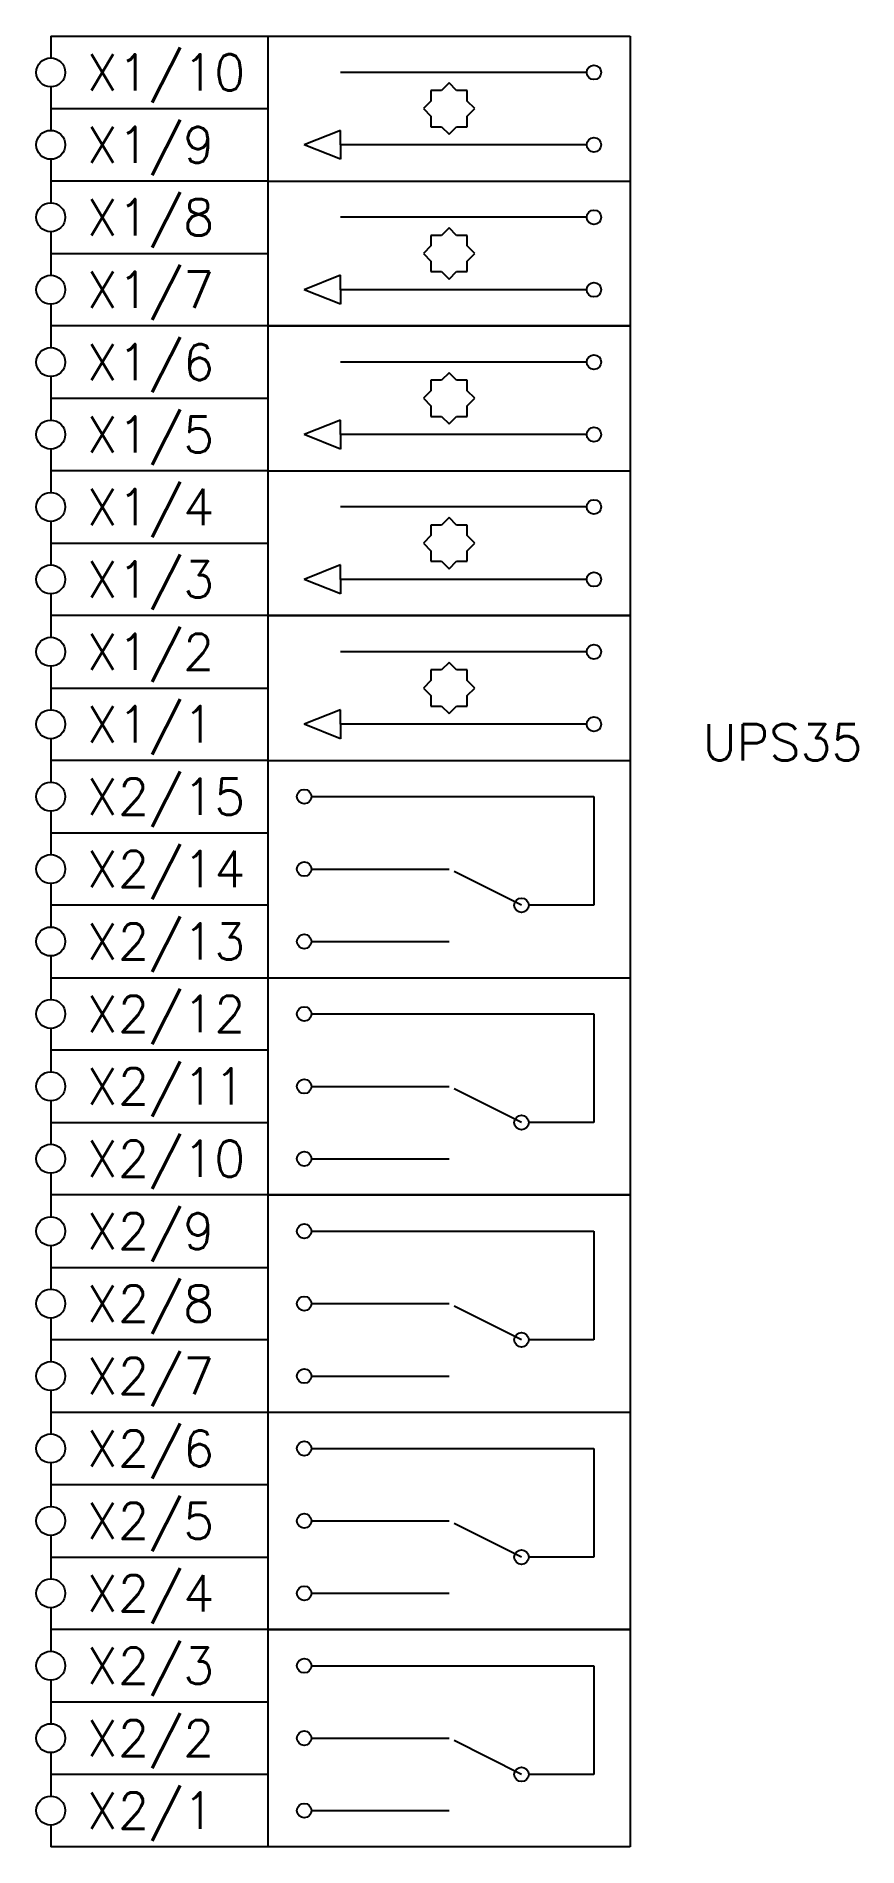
# Model space of a CAD drawing. Extents: x -1 to 56, y 0 to 125.
import ezdxf

# ---------------------------------------------------------------- set-up
doc = ezdxf.new("R2010")
doc.units = 0
doc.header["$LTSCALE"] = 4
doc.layers.get('0').update_dxf_attribs({"linetype": 'CONTINUOUS'})
doc.layers.add('F056-DISEGNO', color=7, linetype='CONTINUOUS')
doc.styles.get("Standard").update_dxf_attribs({"font": 'romans.shx'})

# ---------------------------------------------------------------- blocks, each defined once
blk = doc.blocks.new('MI_PowerWave33_IO')
for p, q in [((1, 125), (1, 123.5)), ((1, 125), (16, 125)), ((1, 125), (1, 123.5)), ((16, 125), (16, 0)), ((16, 125), (41, 125)), ((41, 125), (41, 0)), ((38, 122.5), (21, 122.5)), ((1, 121.5), (1, 118.5)), ((1, 121.5), (1, 120)), ((27.25, 121.25), (27.25, 120.52)), ((27.98, 121.25), (27.25, 121.25)), ((28.5, 121.77), (27.98, 121.25)), ((29.02, 121.25), (28.5, 121.77)), ((29.75, 121.25), (29.02, 121.25)), ((29.75, 120.52), (29.75, 121.25)), ((1, 120), (16, 120)), ((16, 120), (16, 115)), ((27.25, 120.52), (26.73, 120)), ((30.27, 120), (29.75, 120.52)), ((29.75, 119.48), (30.27, 120)), ((26.73, 120), (27.25, 119.48)), ((27.25, 119.48), (27.25, 118.75)), ((27.25, 118.75), (27.98, 118.75)), ((27.98, 118.75), (28.5, 118.23)), ((28.5, 118.23), (29.02, 118.75)), ((29.02, 118.75), (29.75, 118.75)), ((29.75, 118.75), (29.75, 119.48)), ((21, 118.5), (18.5, 117.5)), ((21, 116.5), (18.5, 117.5)), ((21, 117.5), (21, 118.5)), ((38, 117.5), (21, 117.5)), ((21, 117.5), (21, 116.5)), ((1, 116.5), (1, 113.5)), ((16, 115), (1, 115)), ((1, 115), (1, 113.5)), ((16, 115), (41, 115)), ((16, 115), (41, 115)), ((41, 115), (41, 105)), ((38, 112.5), (21, 112.5)), ((1, 111.5), (1, 108.5)), ((1, 111.5), (1, 110)), ((27.25, 111.25), (27.25, 110.52)), ((27.98, 111.25), (27.25, 111.25)), ((28.5, 111.77), (27.98, 111.25)), ((29.02, 111.25), (28.5, 111.77)), ((29.75, 111.25), (29.02, 111.25)), ((29.75, 110.52), (29.75, 111.25)), ((1, 110), (16, 110)), ((16, 110), (16, 105)), ((27.25, 110.52), (26.73, 110)), ((30.27, 110), (29.75, 110.52)), ((29.75, 109.48), (30.27, 110)), ((26.73, 110), (27.25, 109.48)), ((27.25, 109.48), (27.25, 108.75)), ((27.25, 108.75), (27.98, 108.75)), ((27.98, 108.75), (28.5, 108.23)), ((28.5, 108.23), (29.02, 108.75)), ((29.02, 108.75), (29.75, 108.75)), ((29.75, 108.75), (29.75, 109.48)), ((21, 108.5), (18.5, 107.5)), ((21, 106.5), (18.5, 107.5)), ((21, 107.5), (21, 108.5)), ((38, 107.5), (21, 107.5)), ((21, 107.5), (21, 106.5)), ((1, 106.5), (1, 103.5)), ((16, 105), (1, 105)), ((1, 105), (1, 103.5)), ((41, 105), (16, 105)), ((16, 105), (16, 95)), ((16, 105), (41, 105)), ((38, 102.5), (21, 102.5)), ((1, 101.5), (1, 98.5)), ((1, 101.5), (1, 100)), ((27.25, 101.25), (27.25, 100.52)), ((27.98, 101.25), (27.25, 101.25)), ((28.5, 101.77), (27.98, 101.25)), ((29.02, 101.25), (28.5, 101.77)), ((29.75, 101.25), (29.02, 101.25)), ((29.75, 100.52), (29.75, 101.25)), ((1, 100), (16, 100)), ((16, 100), (16, 95)), ((27.25, 100.52), (26.73, 100)), ((30.27, 100), (29.75, 100.52)), ((29.75, 99.48), (30.27, 100)), ((26.73, 100), (27.25, 99.48)), ((27.25, 99.48), (27.25, 98.75)), ((27.25, 98.75), (27.98, 98.75)), ((27.98, 98.75), (28.5, 98.23)), ((28.5, 98.23), (29.02, 98.75)), ((29.02, 98.75), (29.75, 98.75)), ((29.75, 98.75), (29.75, 99.48)), ((21, 98.5), (18.5, 97.5)), ((21, 96.5), (18.5, 97.5)), ((21, 97.5), (21, 98.5)), ((38, 97.5), (21, 97.5)), ((21, 97.5), (21, 96.5)), ((1, 96.5), (1, 93.5)), ((16, 95), (1, 95)), ((1, 95), (1, 93.5)), ((16, 95), (41, 95)), ((16, 95), (41, 95)), ((41, 95), (41, 85)), ((38, 92.5), (21, 92.5)), ((1, 91.5), (1, 88.5)), ((1, 91.5), (1, 90)), ((27.25, 91.25), (27.25, 90.52)), ((27.98, 91.25), (27.25, 91.25)), ((28.5, 91.77), (27.98, 91.25)), ((29.02, 91.25), (28.5, 91.77)), ((29.75, 91.25), (29.02, 91.25)), ((29.75, 90.52), (29.75, 91.25)), ((1, 90), (16, 90)), ((16, 90), (16, 85)), ((27.25, 90.52), (26.73, 90)), ((30.27, 90), (29.75, 90.52)), ((29.75, 89.48), (30.27, 90)), ((26.73, 90), (27.25, 89.48)), ((27.25, 89.48), (27.25, 88.75)), ((27.25, 88.75), (27.98, 88.75)), ((27.98, 88.75), (28.5, 88.23)), ((28.5, 88.23), (29.02, 88.75)), ((29.02, 88.75), (29.75, 88.75)), ((29.75, 88.75), (29.75, 89.48)), ((21, 88.5), (18.5, 87.5)), ((21, 86.5), (18.5, 87.5)), ((21, 87.5), (21, 88.5)), ((38, 87.5), (21, 87.5)), ((21, 87.5), (21, 86.5)), ((1, 86.5), (1, 83.5)), ((16, 85), (1, 85)), ((1, 85), (1, 83.5)), ((41, 85), (16, 85)), ((16, 85), (16, 75)), ((16, 85), (41, 85)), ((38, 82.5), (21, 82.5)), ((1, 81.5), (1, 78.5)), ((1, 81.5), (1, 80)), ((27.25, 81.25), (27.25, 80.52)), ((27.98, 81.25), (27.25, 81.25)), ((28.5, 81.77), (27.98, 81.25)), ((29.02, 81.25), (28.5, 81.77)), ((29.75, 81.25), (29.02, 81.25)), ((29.75, 80.52), (29.75, 81.25)), ((1, 80), (16, 80)), ((16, 80), (16, 75)), ((27.25, 80.52), (26.73, 80)), ((30.27, 80), (29.75, 80.52)), ((29.75, 79.48), (30.27, 80)), ((26.73, 80), (27.25, 79.48)), ((27.25, 79.48), (27.25, 78.75)), ((27.25, 78.75), (27.98, 78.75)), ((27.98, 78.75), (28.5, 78.23)), ((28.5, 78.23), (29.02, 78.75)), ((29.02, 78.75), (29.75, 78.75)), ((29.75, 78.75), (29.75, 79.48)), ((21, 78.5), (18.5, 77.5)), ((21, 76.5), (18.5, 77.5)), ((21, 77.5), (21, 78.5)), ((38, 77.5), (21, 77.5)), ((21, 77.5), (21, 76.5)), ((1, 76.5), (1, 73.5)), ((16, 75), (1, 75)), ((1, 75), (1, 73.5)), ((16, 75), (41, 75)), ((16, 75), (16, 60)), ((41, 75), (41, 65)), ((19, 72.5), (38.5, 72.5)), ((38.5, 72.5), (38.5, 65)), ((1, 71.5), (1, 68.5)), ((1, 71.5), (1, 70)), ((1, 70), (16, 70)), ((16, 70), (16, 65)), ((19, 67.5), (23.5, 67.5)), ((23.5, 67.5), (28.5, 67.5)), ((1, 66.5), (1, 63.5)), ((33.5, 65), (28.85, 67.33)), ((16, 65), (1, 65)), ((1, 65), (1, 63.5)), ((16, 65), (16, 55)), ((38.5, 65), (34, 65)), ((19, 62.5), (23.5, 62.5)), ((23.5, 62.5), (28.5, 62.5)), ((1, 61.5), (1, 58.5)), ((1, 61.5), (1, 60)), ((1, 60), (16, 60)), ((16, 60), (16, 55)), ((16, 60), (41, 60)), ((16, 60), (41, 60)), ((41, 60), (41, 45)), ((19, 57.5), (38.5, 57.5)), ((38.5, 57.5), (38.5, 50)), ((1, 56.5), (1, 53.5)), ((16, 55), (1, 55)), ((1, 55), (1, 53.5)), ((41, 55), (41, 45)), ((19, 52.5), (23.5, 52.5)), ((23.5, 52.5), (28.5, 52.5)), ((1, 51.5), (1, 48.5)), ((1, 51.5), (1, 50)), ((33.5, 50), (28.85, 52.33)), ((1, 50), (16, 50)), ((16, 50), (16, 45)), ((38.5, 50), (34, 50)), ((19, 47.5), (23.5, 47.5)), ((23.5, 47.5), (28.5, 47.5)), ((1, 46.5), (1, 43.5)), ((16, 45), (1, 45)), ((1, 45), (1, 43.5)), ((16, 45), (16, 35)), ((41, 45), (16, 45)), ((16, 45), (16, 30)), ((16, 45), (41, 45)), ((19, 42.5), (38.5, 42.5)), ((38.5, 42.5), (38.5, 35)), ((1, 41.5), (1, 38.5)), ((1, 41.5), (1, 40)), ((1, 40), (16, 40)), ((16, 40), (16, 35)), ((19, 37.5), (23.5, 37.5)), ((23.5, 37.5), (28.5, 37.5)), ((1, 36.5), (1, 33.5)), ((33.5, 35), (28.85, 37.33)), ((16, 35), (1, 35)), ((1, 35), (1, 33.5)), ((38.5, 35), (34, 35)), ((41, 35), (41, 25)), ((19, 32.5), (23.5, 32.5)), ((23.5, 32.5), (28.5, 32.5)), ((1, 31.5), (1, 28.5)), ((1, 31.5), (1, 30)), ((1, 30), (16, 30)), ((16, 30), (16, 25)), ((16, 30), (41, 30)), ((16, 30), (41, 30)), ((41, 30), (41, 15)), ((19, 27.5), (38.5, 27.5)), ((38.5, 27.5), (38.5, 20)), ((1, 26.5), (1, 23.5)), ((16, 25), (1, 25)), ((1, 25), (1, 23.5)), ((16, 25), (16, 15)), ((19, 22.5), (23.5, 22.5)), ((23.5, 22.5), (28.5, 22.5)), ((1, 21.5), (1, 18.5)), ((1, 21.5), (1, 20)), ((33.5, 20), (28.85, 22.33)), ((1, 20), (16, 20)), ((16, 20), (16, 15)), ((38.5, 20), (34, 20)), ((19, 17.5), (23.5, 17.5)), ((23.5, 17.5), (28.5, 17.5)), ((1, 16.5), (1, 13.5)), ((16, 15), (1, 15)), ((1, 15), (1, 13.5)), ((41, 15), (16, 15)), ((16, 15), (41, 15)), ((19, 12.5), (38.5, 12.5)), ((38.5, 12.5), (38.5, 5)), ((1, 11.5), (1, 8.5)), ((1, 11.5), (1, 10)), ((1, 10), (16, 10)), ((16, 10), (16, 5)), ((19, 7.5), (23.5, 7.5)), ((23.5, 7.5), (28.5, 7.5)), ((1, 6.5), (1, 3.5)), ((33.5, 5), (28.85, 7.33)), ((16, 5), (1, 5)), ((38.5, 5), (34, 5)), ((19, 2.5), (23.5, 2.5)), ((23.5, 2.5), (28.5, 2.5)), ((1, 1.5), (1, 0)), ((16, 0), (1, 0)), ((41, 0), (16, 0))]:
    blk.add_line(p, q)
for centre, radius in [((1, 122.5), 1), ((38.5, 122.5), 0.5), ((1, 117.5), 1), ((38.5, 117.5), 0.5), ((1, 112.5), 1), ((38.5, 112.5), 0.5), ((1, 107.5), 1), ((38.5, 107.5), 0.5), ((1, 102.5), 1), ((38.5, 102.5), 0.5), ((1, 97.5), 1), ((38.5, 97.5), 0.5), ((1, 92.5), 1), ((38.5, 92.5), 0.5), ((1, 87.5), 1), ((38.5, 87.5), 0.5), ((1, 82.5), 1), ((38.5, 82.5), 0.5), ((1, 77.5), 1), ((38.5, 77.5), 0.5), ((1, 72.5), 1), ((18.5, 72.5), 0.5), ((1, 67.5), 1), ((18.5, 67.5), 0.5), ((33.5, 65), 0.5), ((1, 62.5), 1), ((18.5, 62.5), 0.5), ((1, 57.5), 1), ((18.5, 57.5), 0.5), ((1, 52.5), 1), ((18.5, 52.5), 0.5), ((33.5, 50), 0.5), ((1, 47.5), 1), ((18.5, 47.5), 0.5), ((1, 42.5), 1), ((18.5, 42.5), 0.5), ((1, 37.5), 1), ((18.5, 37.5), 0.5), ((33.5, 35), 0.5), ((1, 32.5), 1), ((18.5, 32.5), 0.5), ((1, 27.5), 1), ((18.5, 27.5), 0.5), ((1, 22.5), 1), ((18.5, 22.5), 0.5), ((33.5, 20), 0.5), ((1, 17.5), 1), ((18.5, 17.5), 0.5), ((1, 12.5), 1), ((18.5, 12.5), 0.5), ((1, 7.5), 1), ((18.5, 7.5), 0.5), ((33.5, 5), 0.5), ((1, 2.5), 1), ((18.5, 2.5), 0.5)]:
    blk.add_circle(centre, radius)
at = {"char_height": 2.5, "attachment_point": 1}
for s, insert in [('X1/10', (3.5, 123.75)), ('X1/9', (3.5, 118.75)), ('X1/8', (3.5, 113.75)), ('X1/7', (3.5, 108.75)), ('X1/6', (3.5, 103.75)), ('X1/5', (3.5, 98.75)), ('X1/4', (3.5, 93.75)), ('X1/3', (3.5, 88.75)), ('X1/2', (3.5, 83.75)), ('X1/1', (3.5, 78.75)), ('X2/15', (3.5, 73.75)), ('X2/14', (3.5, 68.75)), ('X2/13', (3.5, 63.75)), ('X2/12', (3.5, 58.75)), ('X2/11', (3.5, 53.75)), ('X2/10', (3.5, 48.75)), ('X2/9', (3.5, 43.75)), ('X2/8', (3.5, 38.75)), ('X2/7', (3.5, 33.75)), ('X2/6', (3.5, 28.75)), ('X2/5', (3.5, 23.75)), ('X2/4', (3.5, 18.75)), ('X2/3', (3.5, 13.75)), ('X2/2', (3.5, 8.75)), ('X2/1', (3.5, 3.75))]:
    blk.add_mtext_dynamic_manual_height_columns(s, width=12.5, gutter_width=1, heights=[0], dxfattribs=dict(at, insert=insert))
blk = doc.blocks.new('MI_PowerWave33-IO')
blk.add_blockref('MI_PowerWave33_IO', (-1, 0))
for tag, p, height, flags in [('F1', (0, 122.5), 0.00001, 9), ('F2', (0, 117.5), 0.00001, 9), ('F3', (0, 112.5), 0.00001, 9), ('F4', (0, 107.5), 0.00001, 9), ('F5', (0, 102.5), 0.00001, 9), ('F6', (0, 97.5), 0.00001, 9), ('F7', (0, 92.5), 0.00001, 9), ('F8', (0, 87.5), 0.00001, 9), ('F9', (0, 82.5), 0.00001, 9), ('F10', (0, 77.5), 0.00001, 9), ('F11', (0, 72.5), 0.00001, 9), ('F12', (0, 67.5), 0.00001, 9), ('F13', (0, 62.5), 0.00001, 9), ('F14', (0, 57.5), 0.00001, 9), ('F15', (0, 52.5), 0.00001, 9), ('F16', (0, 47.5), 0.00001, 9), ('F17', (0, 42.5), 0.00001, 9), ('F18', (0, 37.5), 0.00001, 9), ('F19', (0, 32.5), 0.00001, 9), ('F20', (0, 27.5), 0.00001, 9), ('F21', (0, 22.5), 0.00001, 9), ('F22', (0, 17.5), 0.00001, 9), ('F23', (0, 12.5), 0.00001, 9), ('F24', (0, 7.5), 0.00001, 9), ('F25', (0, 2.5), 0.00001, 9), ('TIPOSIG', (0, 0), 0.00000001, 9), ('POSIZIONE', (0, 0), 0.00000001, 9), ('P-TABELLA', (0, 0), 0.00000001, 9), ('T-TABELLA', (0, 0), 0.00000001, 9), ('H-TABELLA', (0, 0), 0.00000001, 9), ('CODICE', (0, 0), 0.00000001, 9), ('NOTE1', (0, 0), 0.00000001, 9), ('NOTE2', (0, 0), 0.00000001, 9), ('DEN1', (0, 0), 0.00000001, 8), ('DEN1-A', (0, 0), 0.00000001, 8), ('DEN1-TRAD-ID', (0, 0), 0.00000001, 8)]:
    blk.add_attdef(tag, p, '', height=height, dxfattribs=dict(flags=flags))
at = {"color": 4, "flags": 8}
for tag, p in [('M1', (2.5, 120)), ('M2', (2.5, 115)), ('M3', (2.5, 110)), ('M4', (2.5, 105)), ('M5', (2.5, 100)), ('M6', (2.5, 95)), ('M7', (2.5, 90)), ('M8', (2.5, 85)), ('M9', (2.5, 80)), ('M10', (2.5, 75)), ('M11', (2.5, 70)), ('M12', (2.5, 65)), ('M13', (2.5, 60)), ('M14', (2.5, 55)), ('M15', (2.5, 50)), ('M16', (2.5, 45)), ('M17', (2.5, 40)), ('M18', (2.5, 35)), ('M19', (2.5, 30)), ('M20', (2.5, 25)), ('M21', (2.5, 20)), ('M22', (2.5, 15)), ('M23', (2.5, 10)), ('M24', (2.5, 5)), ('M25', (2.5, 0))]:
    blk.add_attdef(tag, p, '', height=2, dxfattribs=at)
at = {"color": 3}
for tag, p, height, flags in [('DESC-TRAD-ID', (45, 120), 2, 8), ('DESC2-A', (45, 115), 2, 8), ('DESC1-A', (45, 110), 2, 8), ('DESC2', (45, 105), 2, 8), ('DESC1', (45, 100), 2, 8), ('SIGLA-FUNZIONALE', (45, 95), 2, 9), ('UBICAZIONE', (45, 90), 2, 8), ('TIPO', (45, 85), 2, 9), ('SIGLA0', (45, 80), 2.5, 9), ('SIGLA1', (45, 80), 2.5, 9), ('SIGLA2', (45, 80), 2.5, 9), ('RIFER', (45, 80), 2.5, 8), ('SIGLA', (45, 75), 2.5, 8)]:
    blk.add_attdef(tag, p, '', height=height, dxfattribs=dict(at, flags=flags))

msp = doc.modelspace()

# ---------------------------------------------------------------- block references
at = {"layer": 'F056-DISEGNO', "color": 250}
ref = msp.add_blockref('MI_PowerWave33-IO', (0, 0), dxfattribs=at)
ref.add_attrib('SIGLA', 'UPS35', (45, 75), dxfattribs={"layer": '0', "color": 3, "height": 2.5, "flags": 8})

doc.saveas('drawing.dxf')
